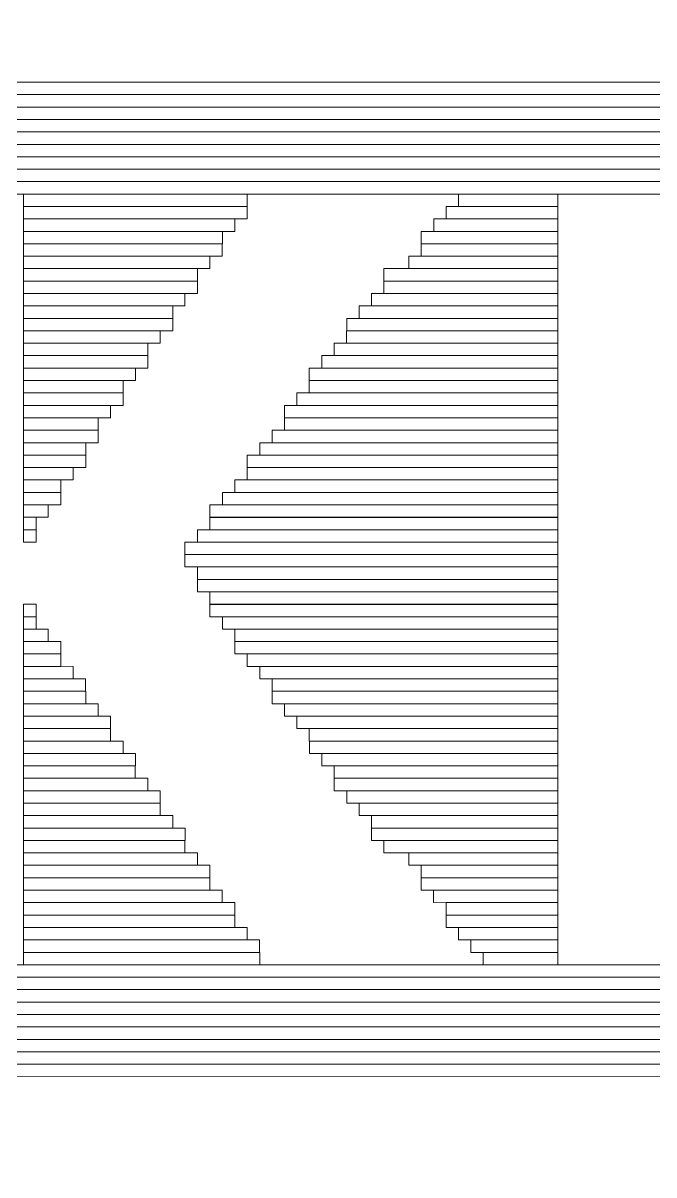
# Model space of a CAD drawing. Header units: millimetres. Extents: x -90 to 99, y -65 to 67.
# Drawn here: x 59.275 to 60.565, y 40.348 to 42.701 of the extents above; entities that cross this region are included whole.
import ezdxf

# ---------------------------------------------------------------- set-up
doc = ezdxf.new("R2010")
doc.units = ezdxf.units.MM
doc.header["$MEASUREMENT"] = 0
doc.layers.add('BG_OUTLINE', color=7, linetype='Continuous')
doc.layers.add('MA_PEN3', color=7, linetype='Continuous')

msp = doc.modelspace()

# ---------------------------------------------------------------- linework, layer by layer
at = {"layer": 'BG_OUTLINE', "color": 3, "lineweight": 9}
msp.add_open_spline([(-71.7269, -61.8795), (-71.7269, -61.8795), (-71.7343, 42.2681), (-71.7343, 42.2681), (-71.7343, 42.2681), (-71.7348, 43.0066), (-71.4419, 43.715), (-70.92, 44.2375), (-70.92, 44.2375), (-70.3982, 44.76), (-69.6866, 45.0538), (-68.9482, 45.0543), (-68.9482, 45.0543), (-68.9482, 45.0543), (75.2046, 45.0543), (75.2046, 45.0543), (75.2046, 45.0543), (76.8319, 45.0552), (78.1763, 43.7805), (78.2661, 42.1556), (78.2661, 42.1556), (78.2661, 42.1556), (78.2661, 31.2814), (78.2661, 31.2814), (78.2661, 31.2814), (78.2661, 31.2814), (72.2646, 31.2814), (72.2646, 31.2814), (72.2646, 31.2814), (72.2646, 31.2814), (72.2646, 26.9814), (72.2646, 26.9814), (72.2646, 26.9814), (72.2646, 26.9814), (78.2661, 26.9814), (78.2661, 26.9814), (78.2661, 26.9814), (78.2661, 26.9814), (78.2661, 18.6553), (78.2661, 18.6553), (78.2661, 18.6553), (78.2661, 18.6553), (72.2496, 18.6553), (72.2496, 18.6553), (72.2496, 18.6553), (72.2496, 18.6553), (72.2496, 14.3553), (72.2496, 14.3553), (72.2496, 14.3553), (72.2496, 14.3553), (78.2661, 14.3553), (78.2661, 14.3553), (78.2661, 14.3553), (78.2661, 14.3553), (78.2661, 9.255), (78.2661, 9.255), (78.2661, 9.255), (78.2661, 9.255), (72.2648, 9.255), (72.2648, 9.255), (72.2648, 9.255), (72.2648, 9.255), (72.2648, 4.955), (72.2648, 4.955), (72.2648, 4.955), (72.2648, 4.955), (78.2661, 4.955), (78.2661, 4.955), (78.2661, 4.955), (78.2661, 4.955), (78.2661, -3.3762), (78.2661, -3.3762), (78.2661, -3.3762), (78.2661, -3.3762), (72.2445, -3.3762), (72.2445, -3.3762), (72.2445, -3.3762), (72.2445, -3.3762), (72.2445, -7.6762), (72.2445, -7.6762), (72.2445, -7.6762), (72.2445, -7.6762), (78.2661, -7.6762), (78.2661, -7.6762), (78.2661, -7.6762), (78.2661, -7.6762), (78.2661, -12.7615), (78.2661, -12.7615), (78.2661, -12.7615), (78.2661, -12.7615), (72.2651, -12.7615), (72.2651, -12.7615), (72.2651, -12.7615), (72.2651, -12.7615), (72.2651, -17.0615), (72.2651, -17.0615), (72.2651, -17.0615), (72.2651, -17.0615), (78.2661, -17.0615), (78.2661, -17.0615), (78.2661, -17.0615), (78.2661, -17.0615), (78.2661, -25.4097), (78.2661, -25.4097), (78.2661, -25.4097), (78.2661, -25.4097), (72.2656, -25.4097), (72.2656, -25.4097), (72.2656, -25.4097), (72.2656, -25.4097), (72.2656, -29.7097), (72.2656, -29.7097), (72.2656, -29.7097), (72.2656, -29.7097), (78.2661, -29.7097), (78.2661, -29.7097), (78.2661, -29.7097), (78.2661, -29.7097), (78.2661, -34.793), (78.2661, -34.793), (78.2661, -34.793), (78.2661, -34.793), (72.2679, -34.793), (72.2679, -34.793), (72.2679, -34.793), (72.2679, -34.793), (72.2679, -39.0929), (72.2679, -39.0929), (72.2679, -39.0929), (72.2679, -39.0929), (78.2661, -39.0929), (78.2661, -39.0929), (78.2661, -39.0929), (78.2661, -39.0929), (78.2661, -47.4269), (78.2661, -47.4269), (78.2661, -47.4269), (78.2661, -47.4269), (72.2679, -47.4269), (72.2679, -47.4269), (72.2679, -47.4269), (72.2679, -47.4269), (72.2679, -51.7269), (72.2679, -51.7269), (72.2679, -51.7269), (72.2679, -51.7269), (78.2661, -51.7269), (78.2661, -51.7269), (78.2661, -51.7269), (78.2661, -51.7269), (78.2661, -51.8138), (78.2661, -51.8138), (78.2661, -51.8138), (78.2661, -51.8138), (78.2656, -61.8468), (78.2656, -61.8468), (78.2656, -61.8468), (78.2661, -62.6669), (77.9407, -63.4536), (77.3612, -64.0339), (77.3612, -64.0339), (76.7817, -64.6142), (75.9915, -64.9405), (75.1713, -64.941), (75.1713, -64.941), (75.1713, -64.941), (-68.6609, -64.9456), (-68.6609, -64.9456), (-68.6609, -64.9456), (-69.4735, -64.9461), (-70.2531, -64.6237), (-70.8281, -64.0495), (-70.8281, -64.0495), (-71.4031, -63.4752), (-71.7264, -62.6922), (-71.7269, -61.8795)], degree=3, knots=[0, 0, 0, 0, 0.022727, 0.022727, 0.022727, 0.022727, 0.045455, 0.045455, 0.045455, 0.045455, 0.068182, 0.068182, 0.068182, 0.068182, 0.090909, 0.090909, 0.090909, 0.090909, 0.113636, 0.113636, 0.113636, 0.113636, 0.136364, 0.136364, 0.136364, 0.136364, 0.159091, 0.159091, 0.159091, 0.159091, 0.181818, 0.181818, 0.181818, 0.181818, 0.204545, 0.204545, 0.204545, 0.204545, 0.227273, 0.227273, 0.227273, 0.227273, 0.25, 0.25, 0.25, 0.25, 0.272727, 0.272727, 0.272727, 0.272727, 0.295455, 0.295455, 0.295455, 0.295455, 0.318182, 0.318182, 0.318182, 0.318182, 0.340909, 0.340909, 0.340909, 0.340909, 0.363636, 0.363636, 0.363636, 0.363636, 0.386364, 0.386364, 0.386364, 0.386364, 0.409091, 0.409091, 0.409091, 0.409091, 0.431818, 0.431818, 0.431818, 0.431818, 0.454545, 0.454545, 0.454545, 0.454545, 0.477273, 0.477273, 0.477273, 0.477273, 0.5, 0.5, 0.5, 0.5, 0.522727, 0.522727, 0.522727, 0.522727, 0.545455, 0.545455, 0.545455, 0.545455, 0.568182, 0.568182, 0.568182, 0.568182, 0.590909, 0.590909, 0.590909, 0.590909, 0.613636, 0.613636, 0.613636, 0.613636, 0.636364, 0.636364, 0.636364, 0.636364, 0.659091, 0.659091, 0.659091, 0.659091, 0.681818, 0.681818, 0.681818, 0.681818, 0.704545, 0.704545, 0.704545, 0.704545, 0.727273, 0.727273, 0.727273, 0.727273, 0.75, 0.75, 0.75, 0.75, 0.772727, 0.772727, 0.772727, 0.772727, 0.795455, 0.795455, 0.795455, 0.795455, 0.818182, 0.818182, 0.818182, 0.818182, 0.840909, 0.840909, 0.840909, 0.840909, 0.863636, 0.863636, 0.863636, 0.863636, 0.886364, 0.886364, 0.886364, 0.886364, 0.909091, 0.909091, 0.909091, 0.909091, 0.931818, 0.931818, 0.931818, 0.931818, 0.954545, 0.954545, 0.954545, 0.954545, 0.977273, 0.977273, 0.977273, 0.977273, 1, 1, 1, 1], dxfattribs=at)
at = {"layer": 'MA_PEN3', "color": 5, "lineweight": 9}
for points in [[(58.6921, 42.5554), (58.6921, 42.5554), (58.6921, 42.5808), (58.6921, 42.5808), (58.6921, 42.5808), (58.6921, 42.5808), (64.1023, 42.5806), (64.1023, 42.5806), (64.1023, 42.5806), (64.1023, 42.5806), (64.1023, 42.5552), (64.1023, 42.5552), (64.1023, 42.5552), (64.1023, 42.5552), (58.6921, 42.5554), (58.6921, 42.5554)], [(58.6921, 42.5298), (58.6921, 42.5298), (58.6921, 42.5552), (58.6921, 42.5552), (58.6921, 42.5552), (58.6921, 42.5552), (64.1023, 42.5552), (64.1023, 42.5552), (64.1023, 42.5552), (64.1023, 42.5552), (64.1023, 42.5298), (64.1023, 42.5298), (64.1023, 42.5298), (64.1023, 42.5298), (58.6921, 42.5298), (58.6921, 42.5298)], [(58.6921, 42.5044), (58.6921, 42.5044), (58.6921, 42.5298), (58.6921, 42.5298), (58.6921, 42.5298), (58.6921, 42.5298), (64.1023, 42.53), (64.1023, 42.53), (64.1023, 42.53), (64.1023, 42.53), (64.1023, 42.5046), (64.1023, 42.5046), (64.1023, 42.5046), (64.1023, 42.5046), (58.6921, 42.5044), (58.6921, 42.5044)], [(58.6921, 42.4787), (58.6921, 42.4787), (58.6921, 42.5041), (58.6921, 42.5041), (58.6921, 42.5041), (58.6921, 42.5041), (64.1023, 42.5044), (64.1023, 42.5044), (64.1023, 42.5044), (64.1023, 42.5044), (64.1023, 42.479), (64.1023, 42.479), (64.1023, 42.479), (64.1023, 42.479), (58.6921, 42.4787), (58.6921, 42.4787)], [(58.6921, 42.4536), (58.6921, 42.4536), (58.6921, 42.479), (58.6921, 42.479), (58.6921, 42.479), (58.6921, 42.479), (64.1023, 42.479), (64.1023, 42.479), (64.1023, 42.479), (64.1023, 42.479), (64.1023, 42.4536), (64.1023, 42.4536), (64.1023, 42.4536), (64.1023, 42.4536), (58.6921, 42.4536), (58.6921, 42.4536)], [(58.6921, 42.4282), (58.6921, 42.4282), (58.6921, 42.4536), (58.6921, 42.4536), (58.6921, 42.4536), (58.6921, 42.4536), (64.102, 42.4536), (64.102, 42.4536), (64.102, 42.4536), (64.102, 42.4536), (64.102, 42.4282), (64.102, 42.4282), (64.102, 42.4282), (64.102, 42.4282), (58.6921, 42.4282), (58.6921, 42.4282)], [(58.6921, 42.4028), (58.6921, 42.4028), (58.6921, 42.4282), (58.6921, 42.4282), (58.6921, 42.4282), (58.6921, 42.4282), (64.1023, 42.4282), (64.1023, 42.4282), (64.1023, 42.4282), (64.1023, 42.4282), (64.1023, 42.4028), (64.1023, 42.4028), (64.1023, 42.4028), (64.1023, 42.4028), (58.6921, 42.4028), (58.6921, 42.4028)], [(58.6921, 42.3776), (58.6921, 42.3776), (58.6921, 42.403), (58.6921, 42.403), (58.6921, 42.403), (58.6921, 42.403), (64.1023, 42.4028), (64.1023, 42.4028), (64.1023, 42.4028), (64.1023, 42.4028), (64.1023, 42.3774), (64.1023, 42.3774), (64.1023, 42.3774), (64.1023, 42.3774), (58.6921, 42.3776), (58.6921, 42.3776)], [(58.6921, 42.352), (58.6921, 42.352), (58.6921, 42.3774), (58.6921, 42.3774), (58.6921, 42.3774), (58.6921, 42.3774), (63.2133, 42.3771), (63.2133, 42.3771), (63.2133, 42.3771), (63.2133, 42.3771), (63.2133, 42.3517), (63.2133, 42.3517), (63.2133, 42.3517), (63.2133, 42.3517), (58.6921, 42.352), (58.6921, 42.352)], [(59.2763, 42.3266), (59.2763, 42.3266), (59.2763, 42.352), (59.2763, 42.352), (59.2763, 42.352), (59.2763, 42.352), (59.7332, 42.352), (59.7332, 42.352), (59.7332, 42.352), (59.7332, 42.352), (59.7332, 42.3266), (59.7332, 42.3266), (59.7332, 42.3266), (59.7332, 42.3266), (59.2763, 42.3266), (59.2763, 42.3266)], [(60.165, 42.3266), (60.165, 42.3266), (60.165, 42.352), (60.165, 42.352), (60.165, 42.352), (60.165, 42.352), (60.3685, 42.352), (60.3685, 42.352), (60.3685, 42.352), (60.3685, 42.352), (60.3685, 42.3266), (60.3685, 42.3266), (60.3685, 42.3266), (60.3685, 42.3266), (60.165, 42.3266), (60.165, 42.3266)], [(59.2763, 42.3012), (59.2763, 42.3012), (59.2763, 42.3266), (59.2763, 42.3266), (59.2763, 42.3266), (59.2763, 42.3266), (59.7335, 42.3266), (59.7335, 42.3266), (59.7335, 42.3266), (59.7335, 42.3266), (59.7335, 42.3012), (59.7335, 42.3012), (59.7335, 42.3012), (59.7335, 42.3012), (59.2763, 42.3012), (59.2763, 42.3012)], [(60.1399, 42.3012), (60.1399, 42.3012), (60.1399, 42.3266), (60.1399, 42.3266), (60.1399, 42.3266), (60.1399, 42.3266), (60.3682, 42.3266), (60.3682, 42.3266), (60.3682, 42.3266), (60.3682, 42.3266), (60.3682, 42.3012), (60.3682, 42.3012), (60.3682, 42.3012), (60.3682, 42.3012), (60.1399, 42.3012), (60.1399, 42.3012)], [(59.2763, 42.2758), (59.2763, 42.2758), (59.2763, 42.3012), (59.2763, 42.3012), (59.2763, 42.3012), (59.2763, 42.3012), (59.7081, 42.3012), (59.7081, 42.3012), (59.7081, 42.3012), (59.7081, 42.3012), (59.7081, 42.2758), (59.7081, 42.2758), (59.7081, 42.2758), (59.7081, 42.2758), (59.2763, 42.2758), (59.2763, 42.2758)], [(60.1145, 42.2758), (60.1145, 42.2758), (60.1145, 42.3012), (60.1145, 42.3012), (60.1145, 42.3012), (60.1145, 42.3012), (60.3685, 42.3012), (60.3685, 42.3012), (60.3685, 42.3012), (60.3685, 42.3012), (60.3685, 42.2758), (60.3685, 42.2758), (60.3685, 42.2758), (60.3685, 42.2758), (60.1145, 42.2758), (60.1145, 42.2758)], [(59.276, 42.2504), (59.276, 42.2504), (59.276, 42.2758), (59.276, 42.2758), (59.276, 42.2758), (59.276, 42.2758), (59.6827, 42.2758), (59.6827, 42.2758), (59.6827, 42.2758), (59.6827, 42.2758), (59.6827, 42.2504), (59.6827, 42.2504), (59.6827, 42.2504), (59.6827, 42.2504), (59.276, 42.2504), (59.276, 42.2504)], [(60.0888, 42.2504), (60.0888, 42.2504), (60.0888, 42.2758), (60.0888, 42.2758), (60.0888, 42.2758), (60.0888, 42.2758), (60.3685, 42.2758), (60.3685, 42.2758), (60.3685, 42.2758), (60.3685, 42.2758), (60.3685, 42.2504), (60.3685, 42.2504), (60.3685, 42.2504), (60.3685, 42.2504), (60.0888, 42.2504), (60.0888, 42.2504)], [(59.2763, 42.225), (59.2763, 42.225), (59.2763, 42.2504), (59.2763, 42.2504), (59.2763, 42.2504), (59.2763, 42.2504), (59.6824, 42.2504), (59.6824, 42.2504), (59.6824, 42.2504), (59.6824, 42.2504), (59.6824, 42.225), (59.6824, 42.225), (59.6824, 42.225), (59.6824, 42.225), (59.2763, 42.225), (59.2763, 42.225)], [(60.0888, 42.225), (60.0888, 42.225), (60.0888, 42.2504), (60.0888, 42.2504), (60.0888, 42.2504), (60.0888, 42.2504), (60.3685, 42.2504), (60.3685, 42.2504), (60.3685, 42.2504), (60.3685, 42.2504), (60.3685, 42.225), (60.3685, 42.225), (60.3685, 42.225), (60.3685, 42.225), (60.0888, 42.225), (60.0888, 42.225)], [(59.2763, 42.1996), (59.2763, 42.1996), (59.2763, 42.225), (59.2763, 42.225), (59.2763, 42.225), (59.2763, 42.225), (59.6573, 42.2252), (59.6573, 42.2252), (59.6573, 42.2252), (59.6573, 42.2252), (59.6573, 42.1998), (59.6573, 42.1998), (59.6573, 42.1998), (59.6573, 42.1998), (59.2763, 42.1996), (59.2763, 42.1996)], [(60.0637, 42.1996), (60.0637, 42.1996), (60.0637, 42.225), (60.0637, 42.225), (60.0637, 42.225), (60.0637, 42.225), (60.3685, 42.2252), (60.3685, 42.2252), (60.3685, 42.2252), (60.3685, 42.2252), (60.3685, 42.1998), (60.3685, 42.1998), (60.3685, 42.1998), (60.3685, 42.1998), (60.0637, 42.1996), (60.0637, 42.1996)], [(59.276, 42.1742), (59.276, 42.1742), (59.276, 42.1996), (59.276, 42.1996), (59.276, 42.1996), (59.276, 42.1996), (59.6316, 42.1996), (59.6316, 42.1996), (59.6316, 42.1996), (59.6316, 42.1996), (59.6316, 42.1742), (59.6316, 42.1742), (59.6316, 42.1742), (59.6316, 42.1742), (59.276, 42.1742), (59.276, 42.1742)], [(60.0129, 42.1742), (60.0129, 42.1742), (60.0129, 42.1996), (60.0129, 42.1996), (60.0129, 42.1996), (60.0129, 42.1996), (60.3685, 42.1996), (60.3685, 42.1996), (60.3685, 42.1996), (60.3685, 42.1996), (60.3685, 42.1742), (60.3685, 42.1742), (60.3685, 42.1742), (60.3685, 42.1742), (60.0129, 42.1742), (60.0129, 42.1742)], [(59.2763, 42.1488), (59.2763, 42.1488), (59.2763, 42.1742), (59.2763, 42.1742), (59.2763, 42.1742), (59.2763, 42.1742), (59.6319, 42.1742), (59.6319, 42.1742), (59.6319, 42.1742), (59.6319, 42.1742), (59.6319, 42.1488), (59.6319, 42.1488), (59.6319, 42.1488), (59.6319, 42.1488), (59.2763, 42.1488), (59.2763, 42.1488)], [(60.0129, 42.1488), (60.0129, 42.1488), (60.0129, 42.1742), (60.0129, 42.1742), (60.0129, 42.1742), (60.0129, 42.1742), (60.3685, 42.1742), (60.3685, 42.1742), (60.3685, 42.1742), (60.3685, 42.1742), (60.3685, 42.1488), (60.3685, 42.1488), (60.3685, 42.1488), (60.3685, 42.1488), (60.0129, 42.1488), (60.0129, 42.1488)], [(59.2763, 42.1234), (59.2763, 42.1234), (59.2763, 42.1488), (59.2763, 42.1488), (59.2763, 42.1488), (59.2763, 42.1488), (59.6062, 42.1488), (59.6062, 42.1488), (59.6062, 42.1488), (59.6062, 42.1488), (59.6062, 42.1234), (59.6062, 42.1234), (59.6062, 42.1234), (59.6062, 42.1234), (59.2763, 42.1234), (59.2763, 42.1234)], [(59.9875, 42.1234), (59.9875, 42.1234), (59.9875, 42.1488), (59.9875, 42.1488), (59.9875, 42.1488), (59.9875, 42.1488), (60.3682, 42.1488), (60.3682, 42.1488), (60.3682, 42.1488), (60.3682, 42.1488), (60.3682, 42.1234), (60.3682, 42.1234), (60.3682, 42.1234), (60.3682, 42.1234), (59.9875, 42.1234), (59.9875, 42.1234)], [(59.2763, 42.098), (59.2763, 42.098), (59.2763, 42.1234), (59.2763, 42.1234), (59.2763, 42.1234), (59.2763, 42.1234), (59.5811, 42.1234), (59.5811, 42.1234), (59.5811, 42.1234), (59.5811, 42.1234), (59.5811, 42.098), (59.5811, 42.098), (59.5811, 42.098), (59.5811, 42.098), (59.2763, 42.098), (59.2763, 42.098)], [(59.9621, 42.098), (59.9621, 42.098), (59.9621, 42.1234), (59.9621, 42.1234), (59.9621, 42.1234), (59.9621, 42.1234), (60.3685, 42.1234), (60.3685, 42.1234), (60.3685, 42.1234), (60.3685, 42.1234), (60.3685, 42.098), (60.3685, 42.098), (60.3685, 42.098), (60.3685, 42.098), (59.9621, 42.098), (59.9621, 42.098)], [(59.276, 42.0726), (59.276, 42.0726), (59.276, 42.098), (59.276, 42.098), (59.276, 42.098), (59.276, 42.098), (59.5811, 42.098), (59.5811, 42.098), (59.5811, 42.098), (59.5811, 42.098), (59.5811, 42.0726), (59.5811, 42.0726), (59.5811, 42.0726), (59.5811, 42.0726), (59.276, 42.0726), (59.276, 42.0726)], [(59.9367, 42.0726), (59.9367, 42.0726), (59.9367, 42.098), (59.9367, 42.098), (59.9367, 42.098), (59.9367, 42.098), (60.3685, 42.098), (60.3685, 42.098), (60.3685, 42.098), (60.3685, 42.098), (60.3685, 42.0726), (60.3685, 42.0726), (60.3685, 42.0726), (60.3685, 42.0726), (59.9367, 42.0726), (59.9367, 42.0726)], [(59.2763, 42.0472), (59.2763, 42.0472), (59.2763, 42.0726), (59.2763, 42.0726), (59.2763, 42.0726), (59.2763, 42.0726), (59.5557, 42.0726), (59.5557, 42.0726), (59.5557, 42.0726), (59.5557, 42.0726), (59.5557, 42.0472), (59.5557, 42.0472), (59.5557, 42.0472), (59.5557, 42.0472), (59.2763, 42.0472), (59.2763, 42.0472)], [(59.9364, 42.0472), (59.9364, 42.0472), (59.9364, 42.0726), (59.9364, 42.0726), (59.9364, 42.0726), (59.9364, 42.0726), (60.3685, 42.0726), (60.3685, 42.0726), (60.3685, 42.0726), (60.3685, 42.0726), (60.3685, 42.0472), (60.3685, 42.0472), (60.3685, 42.0472), (60.3685, 42.0472), (59.9364, 42.0472), (59.9364, 42.0472)], [(59.2763, 42.0218), (59.2763, 42.0218), (59.2763, 42.0472), (59.2763, 42.0472), (59.2763, 42.0472), (59.2763, 42.0472), (59.5303, 42.0472), (59.5303, 42.0472), (59.5303, 42.0472), (59.5303, 42.0472), (59.5303, 42.0218), (59.5303, 42.0218), (59.5303, 42.0218), (59.5303, 42.0218), (59.2763, 42.0218), (59.2763, 42.0218)], [(59.911, 42.022), (59.911, 42.022), (59.911, 42.0474), (59.911, 42.0474), (59.911, 42.0474), (59.911, 42.0474), (60.3685, 42.0474), (60.3685, 42.0474), (60.3685, 42.0474), (60.3685, 42.0474), (60.3685, 42.022), (60.3685, 42.022), (60.3685, 42.022), (60.3685, 42.022), (59.911, 42.022), (59.911, 42.022)], [(59.276, 41.9964), (59.276, 41.9964), (59.276, 42.0218), (59.276, 42.0218), (59.276, 42.0218), (59.276, 42.0218), (59.5303, 42.0215), (59.5303, 42.0215), (59.5303, 42.0215), (59.5303, 42.0215), (59.5303, 41.9961), (59.5303, 41.9961), (59.5303, 41.9961), (59.5303, 41.9961), (59.276, 41.9964), (59.276, 41.9964)], [(59.8856, 41.9964), (59.8856, 41.9964), (59.8856, 42.0218), (59.8856, 42.0218), (59.8856, 42.0218), (59.8856, 42.0218), (60.3685, 42.0218), (60.3685, 42.0218), (60.3685, 42.0218), (60.3685, 42.0218), (60.3685, 41.9964), (60.3685, 41.9964), (60.3685, 41.9964), (60.3685, 41.9964), (59.8856, 41.9964), (59.8856, 41.9964)], [(59.2763, 41.971), (59.2763, 41.971), (59.2763, 41.9964), (59.2763, 41.9964), (59.2763, 41.9964), (59.2763, 41.9964), (59.5049, 41.9964), (59.5049, 41.9964), (59.5049, 41.9964), (59.5049, 41.9964), (59.5049, 41.971), (59.5049, 41.971), (59.5049, 41.971), (59.5049, 41.971), (59.2763, 41.971), (59.2763, 41.971)], [(59.8602, 41.971), (59.8602, 41.971), (59.8602, 41.9964), (59.8602, 41.9964), (59.8602, 41.9964), (59.8602, 41.9964), (60.3685, 41.9964), (60.3685, 41.9964), (60.3685, 41.9964), (60.3685, 41.9964), (60.3685, 41.971), (60.3685, 41.971), (60.3685, 41.971), (60.3685, 41.971), (59.8602, 41.971), (59.8602, 41.971)], [(59.2763, 41.9456), (59.2763, 41.9456), (59.2763, 41.971), (59.2763, 41.971), (59.2763, 41.971), (59.2763, 41.971), (59.4795, 41.971), (59.4795, 41.971), (59.4795, 41.971), (59.4795, 41.971), (59.4795, 41.9456), (59.4795, 41.9456), (59.4795, 41.9456), (59.4795, 41.9456), (59.2763, 41.9456), (59.2763, 41.9456)], [(59.8602, 41.9456), (59.8602, 41.9456), (59.8602, 41.971), (59.8602, 41.971), (59.8602, 41.971), (59.8602, 41.971), (60.3682, 41.971), (60.3682, 41.971), (60.3682, 41.971), (60.3682, 41.971), (60.3682, 41.9456), (60.3682, 41.9456), (60.3682, 41.9456), (60.3682, 41.9456), (59.8602, 41.9456), (59.8602, 41.9456)], [(59.2763, 41.9202), (59.2763, 41.9202), (59.2763, 41.9456), (59.2763, 41.9456), (59.2763, 41.9456), (59.2763, 41.9456), (59.4795, 41.9456), (59.4795, 41.9456), (59.4795, 41.9456), (59.4795, 41.9456), (59.4795, 41.9202), (59.4795, 41.9202), (59.4795, 41.9202), (59.4795, 41.9202), (59.2763, 41.9202), (59.2763, 41.9202)], [(59.8351, 41.9202), (59.8351, 41.9202), (59.8351, 41.9456), (59.8351, 41.9456), (59.8351, 41.9456), (59.8351, 41.9456), (60.3685, 41.9456), (60.3685, 41.9456), (60.3685, 41.9456), (60.3685, 41.9456), (60.3685, 41.9202), (60.3685, 41.9202), (60.3685, 41.9202), (60.3685, 41.9202), (59.8351, 41.9202), (59.8351, 41.9202)], [(59.276, 41.8948), (59.276, 41.8948), (59.276, 41.9202), (59.276, 41.9202), (59.276, 41.9202), (59.276, 41.9202), (59.4538, 41.9202), (59.4538, 41.9202), (59.4538, 41.9202), (59.4538, 41.9202), (59.4538, 41.8948), (59.4538, 41.8948), (59.4538, 41.8948), (59.4538, 41.8948), (59.276, 41.8948), (59.276, 41.8948)], [(59.8094, 41.8948), (59.8094, 41.8948), (59.8094, 41.9202), (59.8094, 41.9202), (59.8094, 41.9202), (59.8094, 41.9202), (60.3685, 41.9202), (60.3685, 41.9202), (60.3685, 41.9202), (60.3685, 41.9202), (60.3685, 41.8948), (60.3685, 41.8948), (60.3685, 41.8948), (60.3685, 41.8948), (59.8094, 41.8948), (59.8094, 41.8948)], [(59.2763, 41.8694), (59.2763, 41.8694), (59.2763, 41.8948), (59.2763, 41.8948), (59.2763, 41.8948), (59.2763, 41.8948), (59.4284, 41.8948), (59.4284, 41.8948), (59.4284, 41.8948), (59.4284, 41.8948), (59.4284, 41.8694), (59.4284, 41.8694), (59.4284, 41.8694), (59.4284, 41.8694), (59.2763, 41.8694), (59.2763, 41.8694)], [(59.8097, 41.8694), (59.8097, 41.8694), (59.8097, 41.8948), (59.8097, 41.8948), (59.8097, 41.8948), (59.8097, 41.8948), (60.3685, 41.8945), (60.3685, 41.8945), (60.3685, 41.8945), (60.3685, 41.8945), (60.3685, 41.8691), (60.3685, 41.8691), (60.3685, 41.8691), (60.3685, 41.8691), (59.8097, 41.8694), (59.8097, 41.8694)], [(59.2763, 41.844), (59.2763, 41.844), (59.2763, 41.8694), (59.2763, 41.8694), (59.2763, 41.8694), (59.2763, 41.8694), (59.4284, 41.8694), (59.4284, 41.8694), (59.4284, 41.8694), (59.4284, 41.8694), (59.4284, 41.844), (59.4284, 41.844), (59.4284, 41.844), (59.4284, 41.844), (59.2763, 41.844), (59.2763, 41.844)], [(59.7843, 41.844), (59.7843, 41.844), (59.7843, 41.8694), (59.7843, 41.8694), (59.7843, 41.8694), (59.7843, 41.8694), (60.3685, 41.8694), (60.3685, 41.8694), (60.3685, 41.8694), (60.3685, 41.8694), (60.3685, 41.844), (60.3685, 41.844), (60.3685, 41.844), (60.3685, 41.844), (59.7843, 41.844), (59.7843, 41.844)], [(59.276, 41.8186), (59.276, 41.8186), (59.276, 41.844), (59.276, 41.844), (59.276, 41.844), (59.276, 41.844), (59.4033, 41.844), (59.4033, 41.844), (59.4033, 41.844), (59.4033, 41.844), (59.4033, 41.8186), (59.4033, 41.8186), (59.4033, 41.8186), (59.4033, 41.8186), (59.276, 41.8186), (59.276, 41.8186)], [(59.7589, 41.8186), (59.7589, 41.8186), (59.7589, 41.844), (59.7589, 41.844), (59.7589, 41.844), (59.7589, 41.844), (60.3685, 41.844), (60.3685, 41.844), (60.3685, 41.844), (60.3685, 41.844), (60.3685, 41.8186), (60.3685, 41.8186), (60.3685, 41.8186), (60.3685, 41.8186), (59.7589, 41.8186), (59.7589, 41.8186)], [(59.2763, 41.7932), (59.2763, 41.7932), (59.2763, 41.8186), (59.2763, 41.8186), (59.2763, 41.8186), (59.2763, 41.8186), (59.4033, 41.8186), (59.4033, 41.8186), (59.4033, 41.8186), (59.4033, 41.8186), (59.4033, 41.7932), (59.4033, 41.7932), (59.4033, 41.7932), (59.4033, 41.7932), (59.2763, 41.7932), (59.2763, 41.7932)], [(59.7332, 41.7932), (59.7332, 41.7932), (59.7332, 41.8186), (59.7332, 41.8186), (59.7332, 41.8186), (59.7332, 41.8186), (60.3685, 41.8186), (60.3685, 41.8186), (60.3685, 41.8186), (60.3685, 41.8186), (60.3685, 41.7932), (60.3685, 41.7932), (60.3685, 41.7932), (60.3685, 41.7932), (59.7332, 41.7932), (59.7332, 41.7932)], [(59.2763, 41.7678), (59.2763, 41.7678), (59.2763, 41.7932), (59.2763, 41.7932), (59.2763, 41.7932), (59.2763, 41.7932), (59.3779, 41.7932), (59.3779, 41.7932), (59.3779, 41.7932), (59.3779, 41.7932), (59.3779, 41.7678), (59.3779, 41.7678), (59.3779, 41.7678), (59.3779, 41.7678), (59.2763, 41.7678), (59.2763, 41.7678)], [(59.7335, 41.7678), (59.7335, 41.7678), (59.7335, 41.7932), (59.7335, 41.7932), (59.7335, 41.7932), (59.7335, 41.7932), (60.3682, 41.7932), (60.3682, 41.7932), (60.3682, 41.7932), (60.3682, 41.7932), (60.3682, 41.7678), (60.3682, 41.7678), (60.3682, 41.7678), (60.3682, 41.7678), (59.7335, 41.7678), (59.7335, 41.7678)], [(59.2763, 41.7424), (59.2763, 41.7424), (59.2763, 41.7678), (59.2763, 41.7678), (59.2763, 41.7678), (59.2763, 41.7678), (59.3525, 41.7678), (59.3525, 41.7678), (59.3525, 41.7678), (59.3525, 41.7678), (59.3525, 41.7424), (59.3525, 41.7424), (59.3525, 41.7424), (59.3525, 41.7424), (59.2763, 41.7424), (59.2763, 41.7424)], [(59.7081, 41.7424), (59.7081, 41.7424), (59.7081, 41.7678), (59.7081, 41.7678), (59.7081, 41.7678), (59.7081, 41.7678), (60.3685, 41.7678), (60.3685, 41.7678), (60.3685, 41.7678), (60.3685, 41.7678), (60.3685, 41.7424), (60.3685, 41.7424), (60.3685, 41.7424), (60.3685, 41.7424), (59.7081, 41.7424), (59.7081, 41.7424)], [(59.2761, 41.717), (59.2761, 41.717), (59.276, 41.7424), (59.276, 41.7424), (59.276, 41.7424), (59.276, 41.7424), (59.3524, 41.7426), (59.3524, 41.7426), (59.3524, 41.7426), (59.3524, 41.7426), (59.3525, 41.7172), (59.3525, 41.7172), (59.3525, 41.7172), (59.3525, 41.7172), (59.2761, 41.717), (59.2761, 41.717)], [(59.6827, 41.717), (59.6827, 41.717), (59.6827, 41.7424), (59.6827, 41.7424), (59.6827, 41.7424), (59.6827, 41.7424), (60.3685, 41.7424), (60.3685, 41.7424), (60.3685, 41.7424), (60.3685, 41.7424), (60.3685, 41.717), (60.3685, 41.717), (60.3685, 41.717), (60.3685, 41.717), (59.6827, 41.717), (59.6827, 41.717)], [(59.2763, 41.6916), (59.2763, 41.6916), (59.2763, 41.717), (59.2763, 41.717), (59.2763, 41.717), (59.2763, 41.717), (59.3268, 41.717), (59.3268, 41.717), (59.3268, 41.717), (59.3268, 41.717), (59.3268, 41.6916), (59.3268, 41.6916), (59.3268, 41.6916), (59.3268, 41.6916), (59.2763, 41.6916), (59.2763, 41.6916)], [(59.6573, 41.6913), (59.6573, 41.6913), (59.6573, 41.7167), (59.6573, 41.7167), (59.6573, 41.7167), (59.6573, 41.7167), (60.3685, 41.7167), (60.3685, 41.7167), (60.3685, 41.7167), (60.3685, 41.7167), (60.3685, 41.6913), (60.3685, 41.6913), (60.3685, 41.6913), (60.3685, 41.6913), (59.6573, 41.6913), (59.6573, 41.6913)], [(59.2763, 41.6662), (59.2763, 41.6662), (59.2763, 41.6916), (59.2763, 41.6916), (59.2763, 41.6916), (59.2763, 41.6916), (59.3017, 41.6916), (59.3017, 41.6916), (59.3017, 41.6916), (59.3017, 41.6916), (59.3017, 41.6662), (59.3017, 41.6662), (59.3017, 41.6662), (59.3017, 41.6662), (59.2763, 41.6662), (59.2763, 41.6662)], [(59.6573, 41.6662), (59.6573, 41.6662), (59.6573, 41.6916), (59.6573, 41.6916), (59.6573, 41.6916), (59.6573, 41.6916), (60.3685, 41.6916), (60.3685, 41.6916), (60.3685, 41.6916), (60.3685, 41.6916), (60.3685, 41.6662), (60.3685, 41.6662), (60.3685, 41.6662), (60.3685, 41.6662), (59.6573, 41.6662), (59.6573, 41.6662)], [(59.276, 41.6408), (59.276, 41.6408), (59.276, 41.6662), (59.276, 41.6662), (59.276, 41.6662), (59.276, 41.6662), (59.3017, 41.6662), (59.3017, 41.6662), (59.3017, 41.6662), (59.3017, 41.6662), (59.3017, 41.6408), (59.3017, 41.6408), (59.3017, 41.6408), (59.3017, 41.6408), (59.276, 41.6408), (59.276, 41.6408)], [(59.6316, 41.6408), (59.6316, 41.6408), (59.6316, 41.6662), (59.6316, 41.6662), (59.6316, 41.6662), (59.6316, 41.6662), (60.3685, 41.6662), (60.3685, 41.6662), (60.3685, 41.6662), (60.3685, 41.6662), (60.3685, 41.6408), (60.3685, 41.6408), (60.3685, 41.6408), (60.3685, 41.6408), (59.6316, 41.6408), (59.6316, 41.6408)], [(59.6062, 41.6154), (59.6062, 41.6154), (59.6062, 41.6408), (59.6062, 41.6408), (59.6062, 41.6408), (59.6062, 41.6408), (60.3685, 41.6408), (60.3685, 41.6408), (60.3685, 41.6408), (60.3685, 41.6408), (60.3685, 41.6154), (60.3685, 41.6154), (60.3685, 41.6154), (60.3685, 41.6154), (59.6062, 41.6154), (59.6062, 41.6154)], [(59.6062, 41.59), (59.6062, 41.59), (59.6062, 41.6154), (59.6062, 41.6154), (59.6062, 41.6154), (59.6062, 41.6154), (60.3685, 41.6156), (60.3685, 41.6156), (60.3685, 41.6156), (60.3685, 41.6156), (60.3685, 41.5902), (60.3685, 41.5902), (60.3685, 41.5902), (60.3685, 41.5902), (59.6062, 41.59), (59.6062, 41.59)], [(59.6316, 41.5646), (59.6316, 41.5646), (59.6316, 41.59), (59.6316, 41.59), (59.6316, 41.59), (59.6316, 41.59), (60.3685, 41.59), (60.3685, 41.59), (60.3685, 41.59), (60.3685, 41.59), (60.3685, 41.5646), (60.3685, 41.5646), (60.3685, 41.5646), (60.3685, 41.5646), (59.6316, 41.5646), (59.6316, 41.5646)], [(59.6316, 41.5392), (59.6316, 41.5392), (59.6316, 41.5646), (59.6316, 41.5646), (59.6316, 41.5646), (59.6316, 41.5646), (60.3685, 41.5646), (60.3685, 41.5646), (60.3685, 41.5646), (60.3685, 41.5646), (60.3685, 41.5392), (60.3685, 41.5392), (60.3685, 41.5392), (60.3685, 41.5392), (59.6316, 41.5392), (59.6316, 41.5392)], [(59.6573, 41.5135), (59.6573, 41.5135), (59.6573, 41.5389), (59.6573, 41.5389), (59.6573, 41.5389), (59.6573, 41.5389), (60.3685, 41.5389), (60.3685, 41.5389), (60.3685, 41.5389), (60.3685, 41.5389), (60.3685, 41.5135), (60.3685, 41.5135), (60.3685, 41.5135), (60.3685, 41.5135), (59.6573, 41.5135), (59.6573, 41.5135)], [(59.2763, 41.4884), (59.2763, 41.4884), (59.2763, 41.5138), (59.2763, 41.5138), (59.2763, 41.5138), (59.2763, 41.5138), (59.3017, 41.5138), (59.3017, 41.5138), (59.3017, 41.5138), (59.3017, 41.5138), (59.3017, 41.4884), (59.3017, 41.4884), (59.3017, 41.4884), (59.3017, 41.4884), (59.2763, 41.4884), (59.2763, 41.4884)], [(59.6573, 41.4884), (59.6573, 41.4884), (59.6573, 41.5138), (59.6573, 41.5138), (59.6573, 41.5138), (59.6573, 41.5138), (60.3685, 41.5138), (60.3685, 41.5138), (60.3685, 41.5138), (60.3685, 41.5138), (60.3685, 41.4884), (60.3685, 41.4884), (60.3685, 41.4884), (60.3685, 41.4884), (59.6573, 41.4884), (59.6573, 41.4884)], [(59.276, 41.463), (59.276, 41.463), (59.276, 41.4884), (59.276, 41.4884), (59.276, 41.4884), (59.276, 41.4884), (59.3017, 41.4884), (59.3017, 41.4884), (59.3017, 41.4884), (59.3017, 41.4884), (59.3017, 41.463), (59.3017, 41.463), (59.3017, 41.463), (59.3017, 41.463), (59.276, 41.463), (59.276, 41.463)], [(59.6827, 41.463), (59.6827, 41.463), (59.6827, 41.4884), (59.6827, 41.4884), (59.6827, 41.4884), (59.6827, 41.4884), (60.3685, 41.4884), (60.3685, 41.4884), (60.3685, 41.4884), (60.3685, 41.4884), (60.3685, 41.463), (60.3685, 41.463), (60.3685, 41.463), (60.3685, 41.463), (59.6827, 41.463), (59.6827, 41.463)], [(59.2763, 41.4376), (59.2763, 41.4376), (59.2763, 41.463), (59.2763, 41.463), (59.2763, 41.463), (59.2763, 41.463), (59.3268, 41.463), (59.3268, 41.463), (59.3268, 41.463), (59.3268, 41.463), (59.3268, 41.4376), (59.3268, 41.4376), (59.3268, 41.4376), (59.3268, 41.4376), (59.2763, 41.4376), (59.2763, 41.4376)], [(59.7081, 41.4376), (59.7081, 41.4376), (59.7081, 41.463), (59.7081, 41.463), (59.7081, 41.463), (59.7081, 41.463), (60.3685, 41.463), (60.3685, 41.463), (60.3685, 41.463), (60.3685, 41.463), (60.3685, 41.4376), (60.3685, 41.4376), (60.3685, 41.4376), (60.3685, 41.4376), (59.7081, 41.4376), (59.7081, 41.4376)], [(59.2763, 41.4122), (59.2763, 41.4122), (59.2763, 41.4376), (59.2763, 41.4376), (59.2763, 41.4376), (59.2763, 41.4376), (59.3525, 41.4376), (59.3525, 41.4376), (59.3525, 41.4376), (59.3525, 41.4376), (59.3525, 41.4122), (59.3525, 41.4122), (59.3525, 41.4122), (59.3525, 41.4122), (59.2763, 41.4122), (59.2763, 41.4122)], [(59.7081, 41.4122), (59.7081, 41.4122), (59.7081, 41.4376), (59.7081, 41.4376), (59.7081, 41.4376), (59.7081, 41.4376), (60.3685, 41.4378), (60.3685, 41.4378), (60.3685, 41.4378), (60.3685, 41.4378), (60.3685, 41.4124), (60.3685, 41.4124), (60.3685, 41.4124), (60.3685, 41.4124), (59.7081, 41.4122), (59.7081, 41.4122)], [(59.276, 41.3868), (59.276, 41.3868), (59.2761, 41.4122), (59.2761, 41.4122), (59.2761, 41.4122), (59.2761, 41.4122), (59.3525, 41.4119), (59.3525, 41.4119), (59.3525, 41.4119), (59.3525, 41.4119), (59.3524, 41.3865), (59.3524, 41.3865), (59.3524, 41.3865), (59.3524, 41.3865), (59.276, 41.3868), (59.276, 41.3868)], [(59.7332, 41.3868), (59.7332, 41.3868), (59.7332, 41.4122), (59.7332, 41.4122), (59.7332, 41.4122), (59.7332, 41.4122), (60.3685, 41.4122), (60.3685, 41.4122), (60.3685, 41.4122), (60.3685, 41.4122), (60.3685, 41.3868), (60.3685, 41.3868), (60.3685, 41.3868), (60.3685, 41.3868), (59.7332, 41.3868), (59.7332, 41.3868)], [(59.2762, 41.3616), (59.2762, 41.3616), (59.2763, 41.387), (59.2763, 41.387), (59.2763, 41.387), (59.2763, 41.387), (59.3776, 41.3868), (59.3776, 41.3868), (59.3776, 41.3868), (59.3776, 41.3868), (59.3776, 41.3614), (59.3776, 41.3614), (59.3776, 41.3614), (59.3776, 41.3614), (59.2762, 41.3616), (59.2762, 41.3616)], [(59.7589, 41.3614), (59.7589, 41.3614), (59.7589, 41.3868), (59.7589, 41.3868), (59.7589, 41.3868), (59.7589, 41.3868), (60.3685, 41.3868), (60.3685, 41.3868), (60.3685, 41.3868), (60.3685, 41.3868), (60.3685, 41.3614), (60.3685, 41.3614), (60.3685, 41.3614), (60.3685, 41.3614), (59.7589, 41.3614), (59.7589, 41.3614)], [(59.2763, 41.336), (59.2763, 41.336), (59.2763, 41.3614), (59.2763, 41.3614), (59.2763, 41.3614), (59.2763, 41.3614), (59.403, 41.3614), (59.403, 41.3614), (59.403, 41.3614), (59.403, 41.3614), (59.403, 41.336), (59.403, 41.336), (59.403, 41.336), (59.403, 41.336), (59.2763, 41.336), (59.2763, 41.336)], [(59.7843, 41.336), (59.7843, 41.336), (59.7843, 41.3614), (59.7843, 41.3614), (59.7843, 41.3614), (59.7843, 41.3614), (60.3682, 41.3614), (60.3682, 41.3614), (60.3682, 41.3614), (60.3682, 41.3614), (60.3682, 41.336), (60.3682, 41.336), (60.3682, 41.336), (60.3682, 41.336), (59.7843, 41.336), (59.7843, 41.336)], [(59.2763, 41.3106), (59.2763, 41.3106), (59.2763, 41.336), (59.2763, 41.336), (59.2763, 41.336), (59.2763, 41.336), (59.4033, 41.336), (59.4033, 41.336), (59.4033, 41.336), (59.4033, 41.336), (59.4033, 41.3106), (59.4033, 41.3106), (59.4033, 41.3106), (59.4033, 41.3106), (59.2763, 41.3106), (59.2763, 41.3106)], [(59.7843, 41.3106), (59.7843, 41.3106), (59.7843, 41.336), (59.7843, 41.336), (59.7843, 41.336), (59.7843, 41.336), (60.3685, 41.336), (60.3685, 41.336), (60.3685, 41.336), (60.3685, 41.336), (60.3685, 41.3106), (60.3685, 41.3106), (60.3685, 41.3106), (60.3685, 41.3106), (59.7843, 41.3106), (59.7843, 41.3106)], [(59.276, 41.2852), (59.276, 41.2852), (59.276, 41.3106), (59.276, 41.3106), (59.276, 41.3106), (59.276, 41.3106), (59.4287, 41.3106), (59.4287, 41.3106), (59.4287, 41.3106), (59.4287, 41.3106), (59.4287, 41.2852), (59.4287, 41.2852), (59.4287, 41.2852), (59.4287, 41.2852), (59.276, 41.2852), (59.276, 41.2852)], [(59.8094, 41.2852), (59.8094, 41.2852), (59.8094, 41.3106), (59.8094, 41.3106), (59.8094, 41.3106), (59.8094, 41.3106), (60.3685, 41.3106), (60.3685, 41.3106), (60.3685, 41.3106), (60.3685, 41.3106), (60.3685, 41.2852), (60.3685, 41.2852), (60.3685, 41.2852), (60.3685, 41.2852), (59.8094, 41.2852), (59.8094, 41.2852)], [(59.2763, 41.2598), (59.2763, 41.2598), (59.2763, 41.2852), (59.2763, 41.2852), (59.2763, 41.2852), (59.2763, 41.2852), (59.4541, 41.2852), (59.4541, 41.2852), (59.4541, 41.2852), (59.4541, 41.2852), (59.4541, 41.2598), (59.4541, 41.2598), (59.4541, 41.2598), (59.4541, 41.2598), (59.2763, 41.2598), (59.2763, 41.2598)], [(59.8351, 41.2598), (59.8351, 41.2598), (59.8351, 41.2852), (59.8351, 41.2852), (59.8351, 41.2852), (59.8351, 41.2852), (60.3685, 41.2852), (60.3685, 41.2852), (60.3685, 41.2852), (60.3685, 41.2852), (60.3685, 41.2598), (60.3685, 41.2598), (60.3685, 41.2598), (60.3685, 41.2598), (59.8351, 41.2598), (59.8351, 41.2598)], [(59.2763, 41.2344), (59.2763, 41.2344), (59.2763, 41.2598), (59.2763, 41.2598), (59.2763, 41.2598), (59.2763, 41.2598), (59.4541, 41.2598), (59.4541, 41.2598), (59.4541, 41.2598), (59.4541, 41.2598), (59.4541, 41.2344), (59.4541, 41.2344), (59.4541, 41.2344), (59.4541, 41.2344), (59.2763, 41.2344), (59.2763, 41.2344)], [(59.8602, 41.2344), (59.8602, 41.2344), (59.8602, 41.2598), (59.8602, 41.2598), (59.8602, 41.2598), (59.8602, 41.2598), (60.3685, 41.26), (60.3685, 41.26), (60.3685, 41.26), (60.3685, 41.26), (60.3685, 41.2346), (60.3685, 41.2346), (60.3685, 41.2346), (60.3685, 41.2346), (59.8602, 41.2344), (59.8602, 41.2344)], [(59.276, 41.209), (59.276, 41.209), (59.276, 41.2344), (59.276, 41.2344), (59.276, 41.2344), (59.276, 41.2344), (59.4795, 41.2344), (59.4795, 41.2344), (59.4795, 41.2344), (59.4795, 41.2344), (59.4795, 41.209), (59.4795, 41.209), (59.4795, 41.209), (59.4795, 41.209), (59.276, 41.209), (59.276, 41.209)], [(59.8605, 41.209), (59.8605, 41.209), (59.8605, 41.2344), (59.8605, 41.2344), (59.8605, 41.2344), (59.8605, 41.2344), (60.3685, 41.2344), (60.3685, 41.2344), (60.3685, 41.2344), (60.3685, 41.2344), (60.3685, 41.209), (60.3685, 41.209), (60.3685, 41.209), (60.3685, 41.209), (59.8605, 41.209), (59.8605, 41.209)], [(59.2763, 41.1836), (59.2763, 41.1836), (59.2763, 41.209), (59.2763, 41.209), (59.2763, 41.209), (59.2763, 41.209), (59.5049, 41.209), (59.5049, 41.209), (59.5049, 41.209), (59.5049, 41.209), (59.5049, 41.1836), (59.5049, 41.1836), (59.5049, 41.1836), (59.5049, 41.1836), (59.2763, 41.1836), (59.2763, 41.1836)], [(59.8859, 41.1836), (59.8859, 41.1836), (59.8859, 41.209), (59.8859, 41.209), (59.8859, 41.209), (59.8859, 41.209), (60.3685, 41.209), (60.3685, 41.209), (60.3685, 41.209), (60.3685, 41.209), (60.3685, 41.1836), (60.3685, 41.1836), (60.3685, 41.1836), (60.3685, 41.1836), (59.8859, 41.1836), (59.8859, 41.1836)], [(59.2763, 41.1582), (59.2763, 41.1582), (59.2763, 41.1836), (59.2763, 41.1836), (59.2763, 41.1836), (59.2763, 41.1836), (59.5046, 41.1836), (59.5046, 41.1836), (59.5046, 41.1836), (59.5046, 41.1836), (59.5046, 41.1582), (59.5046, 41.1582), (59.5046, 41.1582), (59.5046, 41.1582), (59.2763, 41.1582), (59.2763, 41.1582)], [(59.9113, 41.1582), (59.9113, 41.1582), (59.9113, 41.1836), (59.9113, 41.1836), (59.9113, 41.1836), (59.9113, 41.1836), (60.3682, 41.1836), (60.3682, 41.1836), (60.3682, 41.1836), (60.3682, 41.1836), (60.3682, 41.1582), (60.3682, 41.1582), (60.3682, 41.1582), (60.3682, 41.1582), (59.9113, 41.1582), (59.9113, 41.1582)], [(59.2763, 41.1328), (59.2763, 41.1328), (59.2763, 41.1582), (59.2763, 41.1582), (59.2763, 41.1582), (59.2763, 41.1582), (59.5303, 41.1582), (59.5303, 41.1582), (59.5303, 41.1582), (59.5303, 41.1582), (59.5303, 41.1328), (59.5303, 41.1328), (59.5303, 41.1328), (59.5303, 41.1328), (59.2763, 41.1328), (59.2763, 41.1328)], [(59.911, 41.1328), (59.911, 41.1328), (59.911, 41.1582), (59.911, 41.1582), (59.911, 41.1582), (59.911, 41.1582), (60.3685, 41.1582), (60.3685, 41.1582), (60.3685, 41.1582), (60.3685, 41.1582), (60.3685, 41.1328), (60.3685, 41.1328), (60.3685, 41.1328), (60.3685, 41.1328), (59.911, 41.1328), (59.911, 41.1328)], [(59.276, 41.1074), (59.276, 41.1074), (59.276, 41.1328), (59.276, 41.1328), (59.276, 41.1328), (59.276, 41.1328), (59.5554, 41.1328), (59.5554, 41.1328), (59.5554, 41.1328), (59.5554, 41.1328), (59.5554, 41.1074), (59.5554, 41.1074), (59.5554, 41.1074), (59.5554, 41.1074), (59.276, 41.1074), (59.276, 41.1074)], [(59.9367, 41.1074), (59.9367, 41.1074), (59.9367, 41.1328), (59.9367, 41.1328), (59.9367, 41.1328), (59.9367, 41.1328), (60.3685, 41.1328), (60.3685, 41.1328), (60.3685, 41.1328), (60.3685, 41.1328), (60.3685, 41.1074), (60.3685, 41.1074), (60.3685, 41.1074), (60.3685, 41.1074), (59.9367, 41.1074), (59.9367, 41.1074)], [(59.2763, 41.082), (59.2763, 41.082), (59.2763, 41.1074), (59.2763, 41.1074), (59.2763, 41.1074), (59.2763, 41.1074), (59.5557, 41.1074), (59.5557, 41.1074), (59.5557, 41.1074), (59.5557, 41.1074), (59.5557, 41.082), (59.5557, 41.082), (59.5557, 41.082), (59.5557, 41.082), (59.2763, 41.082), (59.2763, 41.082)], [(59.9621, 41.082), (59.9621, 41.082), (59.9621, 41.1074), (59.9621, 41.1074), (59.9621, 41.1074), (59.9621, 41.1074), (60.3685, 41.1074), (60.3685, 41.1074), (60.3685, 41.1074), (60.3685, 41.1074), (60.3685, 41.082), (60.3685, 41.082), (60.3685, 41.082), (60.3685, 41.082), (59.9621, 41.082), (59.9621, 41.082)], [(59.2763, 41.0566), (59.2763, 41.0566), (59.2763, 41.082), (59.2763, 41.082), (59.2763, 41.082), (59.2763, 41.082), (59.5811, 41.0822), (59.5811, 41.0822), (59.5811, 41.0822), (59.5811, 41.0822), (59.5811, 41.0568), (59.5811, 41.0568), (59.5811, 41.0568), (59.5811, 41.0568), (59.2763, 41.0566), (59.2763, 41.0566)], [(59.9875, 41.0566), (59.9875, 41.0566), (59.9875, 41.082), (59.9875, 41.082), (59.9875, 41.082), (59.9875, 41.082), (60.3685, 41.0822), (60.3685, 41.0822), (60.3685, 41.0822), (60.3685, 41.0822), (60.3685, 41.0568), (60.3685, 41.0568), (60.3685, 41.0568), (60.3685, 41.0568), (59.9875, 41.0566), (59.9875, 41.0566)], [(59.276, 41.0312), (59.276, 41.0312), (59.276, 41.0566), (59.276, 41.0566), (59.276, 41.0566), (59.276, 41.0566), (59.6065, 41.0566), (59.6065, 41.0566), (59.6065, 41.0566), (59.6065, 41.0566), (59.6065, 41.0312), (59.6065, 41.0312), (59.6065, 41.0312), (59.6065, 41.0312), (59.276, 41.0312), (59.276, 41.0312)], [(59.9872, 41.0312), (59.9872, 41.0312), (59.9872, 41.0566), (59.9872, 41.0566), (59.9872, 41.0566), (59.9872, 41.0566), (60.3685, 41.0566), (60.3685, 41.0566), (60.3685, 41.0566), (60.3685, 41.0566), (60.3685, 41.0312), (60.3685, 41.0312), (60.3685, 41.0312), (60.3685, 41.0312), (59.9872, 41.0312), (59.9872, 41.0312)], [(59.2763, 41.0058), (59.2763, 41.0058), (59.2763, 41.0312), (59.2763, 41.0312), (59.2763, 41.0312), (59.2763, 41.0312), (59.6062, 41.0312), (59.6062, 41.0312), (59.6062, 41.0312), (59.6062, 41.0312), (59.6062, 41.0058), (59.6062, 41.0058), (59.6062, 41.0058), (59.6062, 41.0058), (59.2763, 41.0058), (59.2763, 41.0058)], [(60.0129, 41.0058), (60.0129, 41.0058), (60.0129, 41.0312), (60.0129, 41.0312), (60.0129, 41.0312), (60.0129, 41.0312), (60.3685, 41.0312), (60.3685, 41.0312), (60.3685, 41.0312), (60.3685, 41.0312), (60.3685, 41.0058), (60.3685, 41.0058), (60.3685, 41.0058), (60.3685, 41.0058), (60.0129, 41.0058), (60.0129, 41.0058)], [(59.2763, 40.9804), (59.2763, 40.9804), (59.2763, 41.0058), (59.2763, 41.0058), (59.2763, 41.0058), (59.2763, 41.0058), (59.6319, 41.0058), (59.6319, 41.0058), (59.6319, 41.0058), (59.6319, 41.0058), (59.6319, 40.9804), (59.6319, 40.9804), (59.6319, 40.9804), (59.6319, 40.9804), (59.2763, 40.9804), (59.2763, 40.9804)], [(60.0637, 40.9804), (60.0637, 40.9804), (60.0637, 41.0058), (60.0637, 41.0058), (60.0637, 41.0058), (60.0637, 41.0058), (60.3682, 41.0058), (60.3682, 41.0058), (60.3682, 41.0058), (60.3682, 41.0058), (60.3682, 40.9804), (60.3682, 40.9804), (60.3682, 40.9804), (60.3682, 40.9804), (60.0637, 40.9804), (60.0637, 40.9804)], [(59.2763, 40.955), (59.2763, 40.955), (59.2763, 40.9804), (59.2763, 40.9804), (59.2763, 40.9804), (59.2763, 40.9804), (59.6573, 40.9804), (59.6573, 40.9804), (59.6573, 40.9804), (59.6573, 40.9804), (59.6573, 40.955), (59.6573, 40.955), (59.6573, 40.955), (59.6573, 40.955), (59.2763, 40.955), (59.2763, 40.955)], [(60.0888, 40.955), (60.0888, 40.955), (60.0888, 40.9804), (60.0888, 40.9804), (60.0888, 40.9804), (60.0888, 40.9804), (60.3685, 40.9804), (60.3685, 40.9804), (60.3685, 40.9804), (60.3685, 40.9804), (60.3685, 40.955), (60.3685, 40.955), (60.3685, 40.955), (60.3685, 40.955), (60.0888, 40.955), (60.0888, 40.955)], [(59.276, 40.9296), (59.276, 40.9296), (59.276, 40.955), (59.276, 40.955), (59.276, 40.955), (59.276, 40.955), (59.6573, 40.955), (59.6573, 40.955), (59.6573, 40.955), (59.6573, 40.955), (59.6573, 40.9296), (59.6573, 40.9296), (59.6573, 40.9296), (59.6573, 40.9296), (59.276, 40.9296), (59.276, 40.9296)], [(60.0888, 40.9296), (60.0888, 40.9296), (60.0888, 40.955), (60.0888, 40.955), (60.0888, 40.955), (60.0888, 40.955), (60.3685, 40.955), (60.3685, 40.955), (60.3685, 40.955), (60.3685, 40.955), (60.3685, 40.9296), (60.3685, 40.9296), (60.3685, 40.9296), (60.3685, 40.9296), (60.0888, 40.9296), (60.0888, 40.9296)], [(59.2763, 40.9042), (59.2763, 40.9042), (59.2763, 40.9296), (59.2763, 40.9296), (59.2763, 40.9296), (59.2763, 40.9296), (59.6824, 40.9296), (59.6824, 40.9296), (59.6824, 40.9296), (59.6824, 40.9296), (59.6824, 40.9042), (59.6824, 40.9042), (59.6824, 40.9042), (59.6824, 40.9042), (59.2763, 40.9042), (59.2763, 40.9042)], [(60.1142, 40.9042), (60.1142, 40.9042), (60.1142, 40.9296), (60.1142, 40.9296), (60.1142, 40.9296), (60.1142, 40.9296), (60.3685, 40.9293), (60.3685, 40.9293), (60.3685, 40.9293), (60.3685, 40.9293), (60.3685, 40.9039), (60.3685, 40.9039), (60.3685, 40.9039), (60.3685, 40.9039), (60.1142, 40.9042), (60.1142, 40.9042)], [(59.2763, 40.8788), (59.2763, 40.8788), (59.2763, 40.9042), (59.2763, 40.9042), (59.2763, 40.9042), (59.2763, 40.9042), (59.7081, 40.9042), (59.7081, 40.9042), (59.7081, 40.9042), (59.7081, 40.9042), (59.7081, 40.8788), (59.7081, 40.8788), (59.7081, 40.8788), (59.7081, 40.8788), (59.2763, 40.8788), (59.2763, 40.8788)], [(60.1399, 40.8788), (60.1399, 40.8788), (60.1399, 40.9042), (60.1399, 40.9042), (60.1399, 40.9042), (60.1399, 40.9042), (60.3685, 40.9044), (60.3685, 40.9044), (60.3685, 40.9044), (60.3685, 40.9044), (60.3685, 40.879), (60.3685, 40.879), (60.3685, 40.879), (60.3685, 40.879), (60.1399, 40.8788), (60.1399, 40.8788)], [(59.276, 40.8534), (59.276, 40.8534), (59.276, 40.8788), (59.276, 40.8788), (59.276, 40.8788), (59.276, 40.8788), (59.7081, 40.8785), (59.7081, 40.8785), (59.7081, 40.8785), (59.7081, 40.8785), (59.7081, 40.8531), (59.7081, 40.8531), (59.7081, 40.8531), (59.7081, 40.8531), (59.276, 40.8534), (59.276, 40.8534)], [(60.1399, 40.8531), (60.1399, 40.8531), (60.1399, 40.8785), (60.1399, 40.8785), (60.1399, 40.8785), (60.1399, 40.8785), (60.3685, 40.8788), (60.3685, 40.8788), (60.3685, 40.8788), (60.3685, 40.8788), (60.3685, 40.8534), (60.3685, 40.8534), (60.3685, 40.8534), (60.3685, 40.8534), (60.1399, 40.8531), (60.1399, 40.8531)], [(59.2763, 40.828), (59.2763, 40.828), (59.2763, 40.8534), (59.2763, 40.8534), (59.2763, 40.8534), (59.2763, 40.8534), (59.7332, 40.8534), (59.7332, 40.8534), (59.7332, 40.8534), (59.7332, 40.8534), (59.7332, 40.828), (59.7332, 40.828), (59.7332, 40.828), (59.7332, 40.828), (59.2763, 40.828), (59.2763, 40.828)], [(60.165, 40.828), (60.165, 40.828), (60.165, 40.8534), (60.165, 40.8534), (60.165, 40.8534), (60.165, 40.8534), (60.3685, 40.8534), (60.3685, 40.8534), (60.3685, 40.8534), (60.3685, 40.8534), (60.3685, 40.828), (60.3685, 40.828), (60.3685, 40.828), (60.3685, 40.828), (60.165, 40.828), (60.165, 40.828)], [(59.2763, 40.8026), (59.2763, 40.8026), (59.2763, 40.828), (59.2763, 40.828), (59.2763, 40.828), (59.2763, 40.828), (59.7586, 40.828), (59.7586, 40.828), (59.7586, 40.828), (59.7586, 40.828), (59.7586, 40.8026), (59.7586, 40.8026), (59.7586, 40.8026), (59.7586, 40.8026), (59.2763, 40.8026), (59.2763, 40.8026)], [(60.1904, 40.8026), (60.1904, 40.8026), (60.1904, 40.828), (60.1904, 40.828), (60.1904, 40.828), (60.1904, 40.828), (60.3682, 40.828), (60.3682, 40.828), (60.3682, 40.828), (60.3682, 40.828), (60.3682, 40.8026), (60.3682, 40.8026), (60.3682, 40.8026), (60.3682, 40.8026), (60.1904, 40.8026), (60.1904, 40.8026)], [(59.2763, 40.7772), (59.2763, 40.7772), (59.2763, 40.8026), (59.2763, 40.8026), (59.2763, 40.8026), (59.2763, 40.8026), (59.7589, 40.8026), (59.7589, 40.8026), (59.7589, 40.8026), (59.7589, 40.8026), (59.7589, 40.7772), (59.7589, 40.7772), (59.7589, 40.7772), (59.7589, 40.7772), (59.2763, 40.7772), (59.2763, 40.7772)], [(60.2158, 40.7772), (60.2158, 40.7772), (60.2158, 40.8026), (60.2158, 40.8026), (60.2158, 40.8026), (60.2158, 40.8026), (60.3685, 40.8026), (60.3685, 40.8026), (60.3685, 40.8026), (60.3685, 40.8026), (60.3685, 40.7772), (60.3685, 40.7772), (60.3685, 40.7772), (60.3685, 40.7772), (60.2158, 40.7772), (60.2158, 40.7772)], [(58.6921, 40.7518), (58.6921, 40.7518), (58.6921, 40.7772), (58.6921, 40.7772), (58.6921, 40.7772), (58.6921, 40.7772), (64.1023, 40.7774), (64.1023, 40.7774), (64.1023, 40.7774), (64.1023, 40.7774), (64.1023, 40.752), (64.1023, 40.752), (64.1023, 40.752), (64.1023, 40.752), (58.6921, 40.7518), (58.6921, 40.7518)], [(58.6921, 40.7261), (58.6921, 40.7261), (58.6921, 40.7515), (58.6921, 40.7515), (58.6921, 40.7515), (58.6921, 40.7515), (64.1023, 40.7518), (64.1023, 40.7518), (64.1023, 40.7518), (64.1023, 40.7518), (64.1023, 40.7264), (64.1023, 40.7264), (64.1023, 40.7264), (64.1023, 40.7264), (58.6921, 40.7261), (58.6921, 40.7261)], [(58.6921, 40.701), (58.6921, 40.701), (58.6921, 40.7264), (58.6921, 40.7264), (58.6921, 40.7264), (58.6921, 40.7264), (64.1023, 40.7264), (64.1023, 40.7264), (64.1023, 40.7264), (64.1023, 40.7264), (64.1023, 40.701), (64.1023, 40.701), (64.1023, 40.701), (64.1023, 40.701), (58.6921, 40.701), (58.6921, 40.701)], [(58.6921, 40.6756), (58.6921, 40.6756), (58.6921, 40.701), (58.6921, 40.701), (58.6921, 40.701), (58.6921, 40.701), (64.102, 40.701), (64.102, 40.701), (64.102, 40.701), (64.102, 40.701), (64.102, 40.6756), (64.102, 40.6756), (64.102, 40.6756), (64.102, 40.6756), (58.6921, 40.6756), (58.6921, 40.6756)], [(58.6921, 40.6502), (58.6921, 40.6502), (58.6921, 40.6756), (58.6921, 40.6756), (58.6921, 40.6756), (58.6921, 40.6756), (64.1023, 40.6756), (64.1023, 40.6756), (64.1023, 40.6756), (64.1023, 40.6756), (64.1023, 40.6502), (64.1023, 40.6502), (64.1023, 40.6502), (64.1023, 40.6502), (58.6921, 40.6502), (58.6921, 40.6502)], [(58.6921, 40.625), (58.6921, 40.625), (58.6921, 40.6504), (58.6921, 40.6504), (58.6921, 40.6504), (58.6921, 40.6504), (64.1023, 40.6502), (64.1023, 40.6502), (64.1023, 40.6502), (64.1023, 40.6502), (64.1023, 40.6248), (64.1023, 40.6248), (64.1023, 40.6248), (64.1023, 40.6248), (58.6921, 40.625), (58.6921, 40.625)], [(58.6921, 40.5994), (58.6921, 40.5994), (58.6921, 40.6248), (58.6921, 40.6248), (58.6921, 40.6248), (58.6921, 40.6248), (64.1023, 40.6248), (64.1023, 40.6248), (64.1023, 40.6248), (64.1023, 40.6248), (64.1023, 40.5994), (64.1023, 40.5994), (64.1023, 40.5994), (64.1023, 40.5994), (58.6921, 40.5994), (58.6921, 40.5994)], [(58.6921, 40.574), (58.6921, 40.574), (58.6921, 40.5994), (58.6921, 40.5994), (58.6921, 40.5994), (58.6921, 40.5994), (64.1023, 40.5996), (64.1023, 40.5996), (64.1023, 40.5996), (64.1023, 40.5996), (64.1023, 40.5742), (64.1023, 40.5742), (64.1023, 40.5742), (64.1023, 40.5742), (58.6921, 40.574), (58.6921, 40.574)], [(58.6921, 40.5483), (58.6921, 40.5483), (58.6921, 40.5737), (58.6921, 40.5737), (58.6921, 40.5737), (58.6921, 40.5737), (64.1023, 40.574), (64.1023, 40.574), (64.1023, 40.574), (64.1023, 40.574), (64.1023, 40.5486), (64.1023, 40.5486), (64.1023, 40.5486), (64.1023, 40.5486), (58.6921, 40.5483), (58.6921, 40.5483)]]:
    msp.add_open_spline(points, degree=3, knots=[0, 0, 0, 0, 0.25, 0.25, 0.25, 0.25, 0.5, 0.5, 0.5, 0.5, 0.75, 0.75, 0.75, 0.75, 1, 1, 1, 1], dxfattribs=at)

doc.saveas('drawing.dxf')
